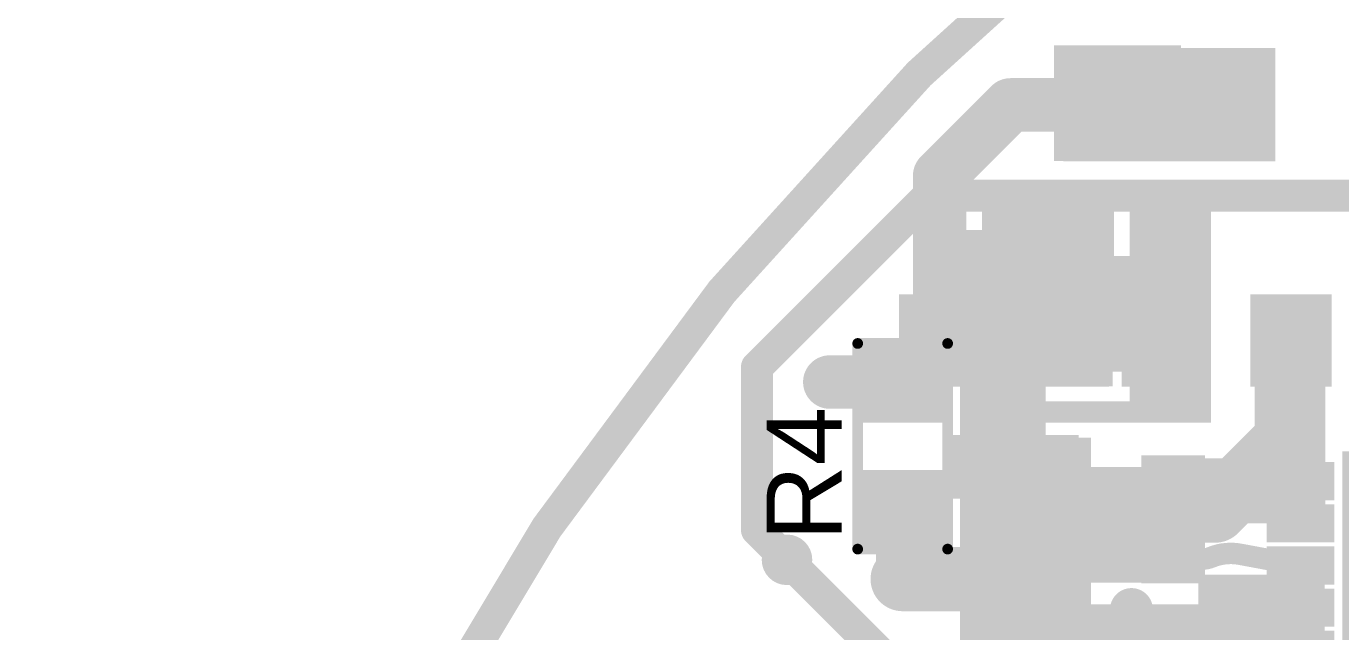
# Model space of a CAD drawing. Header units: millimetres. Extents: x -1.41 to 1.41, y -0.13 to 2.68.
# Drawn here: x -1.405 to -0.792, y 2.007 to 2.29 of the extents above; entities that cross this region are included whole.
import ezdxf

# ---------------------------------------------------------------- set-up
doc = ezdxf.new("R2010")
doc.units = ezdxf.units.MM
doc.header["$MEASUREMENT"] = 0
for name, color, linetype in [('BottomLayer', 5, 'Continuous'), ('BottomPaste', 16, 'Continuous'), ('BottomSolder', 6, 'Continuous'), ('Mechanical2', 216, 'Continuous'), ('TopLayer', 1, 'Continuous'), ('TopOverlay', 2, 'Continuous'), ('TopPaste', 8, 'Continuous'), ('TopSolder', 216, 'Continuous'), ('ViaHoleLayer', 16, 'Continuous')]:
    doc.layers.add(name, color=color, linetype=linetype)
doc.styles.add('Arial', font='', dxfattribs={"height": 0.2})
doc.styles.get('Arial').set_extended_font_data('Arial')

# ---------------------------------------------------------------- blocks, each defined once
blk = doc.blocks.new('CAP_0402_B_82')
at = {"layer": 'BottomLayer'}
for points in [[(-0.0095, 0.0125), (-0.0095, -0.0125), (-0.0275, -0.0125), (-0.0275, 0.0125)], [(0.0275, 0.0125), (0.0275, -0.0125), (0.0095, -0.0125), (0.0095, 0.0125)]]:
    blk.add_hatch(color=5, dxfattribs=at).paths.add_polyline_path(points)
at = {"layer": 'BottomPaste'}
for points in [[(-0.0095, 0.0125), (-0.0095, -0.0125), (-0.0275, -0.0125), (-0.0275, 0.0125)], [(0.0275, 0.0125), (0.0275, -0.0125), (0.0095, -0.0125), (0.0095, 0.0125)]]:
    blk.add_hatch(color=16, dxfattribs=at).paths.add_polyline_path(points)
at = {"layer": 'BottomSolder'}
for points in [[(-0.00714, 0.01486), (-0.00714, -0.01486), (-0.02986, -0.01486), (-0.02986, 0.01486)], [(0.02986, 0.01486), (0.02986, -0.01486), (0.00714, -0.01486), (0.00714, 0.01486)]]:
    blk.add_hatch(color=6, dxfattribs=at).paths.add_polyline_path(points)
blk = doc.blocks.new('CAP_0402_B_101')
at = {"layer": 'BottomLayer'}
for points in [[(-0.0095, 0.0125), (-0.0095, -0.0125), (-0.0275, -0.0125), (-0.0275, 0.0125)], [(0.0275, 0.0125), (0.0275, -0.0125), (0.0095, -0.0125), (0.0095, 0.0125)]]:
    blk.add_hatch(color=5, dxfattribs=at).paths.add_polyline_path(points)
at = {"layer": 'BottomPaste'}
for points in [[(-0.0095, 0.0125), (-0.0095, -0.0125), (-0.0275, -0.0125), (-0.0275, 0.0125)], [(0.0275, 0.0125), (0.0275, -0.0125), (0.0095, -0.0125), (0.0095, 0.0125)]]:
    blk.add_hatch(color=16, dxfattribs=at).paths.add_polyline_path(points)
at = {"layer": 'BottomSolder'}
for points in [[(-0.00714, 0.01486), (-0.00714, -0.01486), (-0.02986, -0.01486), (-0.02986, 0.01486)], [(0.02986, 0.01486), (0.02986, -0.01486), (0.00714, -0.01486), (0.00714, 0.01486)]]:
    blk.add_hatch(color=6, dxfattribs=at).paths.add_polyline_path(points)
blk = doc.blocks.new('CAP_0402_B_105')
at = {"layer": 'BottomLayer'}
for points in [[(-0.0095, 0.0125), (-0.0095, -0.0125), (-0.0275, -0.0125), (-0.0275, 0.0125)], [(0.0275, 0.0125), (0.0275, -0.0125), (0.0095, -0.0125), (0.0095, 0.0125)]]:
    blk.add_hatch(color=5, dxfattribs=at).paths.add_polyline_path(points)
at = {"layer": 'BottomPaste'}
for points in [[(-0.0095, 0.0125), (-0.0095, -0.0125), (-0.0275, -0.0125), (-0.0275, 0.0125)], [(0.0275, 0.0125), (0.0275, -0.0125), (0.0095, -0.0125), (0.0095, 0.0125)]]:
    blk.add_hatch(color=16, dxfattribs=at).paths.add_polyline_path(points)
at = {"layer": 'BottomSolder'}
for points in [[(-0.00714, 0.01486), (-0.00714, -0.01486), (-0.02986, -0.01486), (-0.02986, 0.01486)], [(0.02986, 0.01486), (0.02986, -0.01486), (0.00714, -0.01486), (0.00714, 0.01486)]]:
    blk.add_hatch(color=6, dxfattribs=at).paths.add_polyline_path(points)
blk = doc.blocks.new('RES0603_137')
at = {"layer": 'TopLayer'}
for points in [[(-0.015, 0.0175), (-0.015, -0.0175), (-0.045, -0.0175), (-0.045, 0.0175)], [(0.045, 0.0175), (0.045, -0.0175), (0.015, -0.0175), (0.015, 0.0175)]]:
    blk.add_hatch(color=1, dxfattribs=at).paths.add_polyline_path(points)
at = {"layer": 'TopPaste'}
for points in [[(-0.015, 0.0175), (-0.015, -0.0175), (-0.045, -0.0175), (-0.045, 0.0175)], [(0.045, 0.0175), (0.045, -0.0175), (0.015, -0.0175), (0.015, 0.0175)]]:
    blk.add_hatch(color=8, dxfattribs=at).paths.add_polyline_path(points)
at = {"layer": 'TopSolder'}
for points in [[(-0.011, 0.0215), (-0.011, -0.0215), (-0.049, -0.0215), (-0.049, 0.0215)], [(0.049, 0.0215), (0.049, -0.0215), (0.011, -0.0215), (0.011, 0.0215)]]:
    blk.add_hatch(color=216, dxfattribs=at).paths.add_polyline_path(points)
at = {"layer": 'TopOverlay', "const_width": 0.005}
for points in [[(0.048, 0.021), (-0.048, 0.021)], [(-0.048, -0.021), (-0.048, 0.021)], [(0.048, -0.021), (0.048, 0.021)], [(0.048, -0.021), (-0.048, -0.021)]]:
    blk.add_lwpolyline(points, dxfattribs=at)
at = {"layer": 'TopOverlay', "const_width": 0.0025}
for points in [[(-0.04925, 0.021, 1), (-0.04675, 0.021, 1)], [(-0.04925, 0.021, 1), (-0.04675, 0.021, 1)], [(0.04675, 0.021, 1), (0.04925, 0.021, 1)], [(0.04675, 0.021, 1), (0.04925, 0.021, 1)], [(-0.04925, -0.021, 1), (-0.04675, -0.021, 1)], [(-0.04925, -0.021, 1), (-0.04675, -0.021, 1)], [(0.04675, -0.021, 1), (0.04925, -0.021, 1)], [(0.04675, -0.021, 1), (0.04925, -0.021, 1)]]:
    blk.add_lwpolyline(points, format="xyb", close=True, dxfattribs=at)
blk = doc.blocks.new('RES0603_B_150')
at = {"layer": 'BottomLayer'}
for points in [[(-0.045, -0.0175), (-0.045, 0.0175), (-0.015, 0.0175), (-0.015, -0.0175)], [(0.015, -0.0175), (0.015, 0.0175), (0.045, 0.0175), (0.045, -0.0175)]]:
    blk.add_hatch(color=5, dxfattribs=at).paths.add_polyline_path(points)
at = {"layer": 'BottomPaste'}
for points in [[(-0.045, -0.0175), (-0.045, 0.0175), (-0.015, 0.0175), (-0.015, -0.0175)], [(0.015, -0.0175), (0.015, 0.0175), (0.045, 0.0175), (0.045, -0.0175)]]:
    blk.add_hatch(color=16, dxfattribs=at).paths.add_polyline_path(points)
at = {"layer": 'BottomSolder'}
for points in [[(-0.049, -0.0215), (-0.049, 0.0215), (-0.011, 0.0215), (-0.011, -0.0215)], [(0.011, -0.0215), (0.011, 0.0215), (0.049, 0.0215), (0.049, -0.0215)]]:
    blk.add_hatch(color=6, dxfattribs=at).paths.add_polyline_path(points)
blk = doc.blocks.new('RES0603_B_152')
at = {"layer": 'BottomLayer'}
for points in [[(-0.045, -0.0175), (-0.045, 0.0175), (-0.015, 0.0175), (-0.015, -0.0175)], [(0.015, -0.0175), (0.015, 0.0175), (0.045, 0.0175), (0.045, -0.0175)]]:
    blk.add_hatch(color=5, dxfattribs=at).paths.add_polyline_path(points)
at = {"layer": 'BottomPaste'}
for points in [[(-0.045, -0.0175), (-0.045, 0.0175), (-0.015, 0.0175), (-0.015, -0.0175)], [(0.015, -0.0175), (0.015, 0.0175), (0.045, 0.0175), (0.045, -0.0175)]]:
    blk.add_hatch(color=16, dxfattribs=at).paths.add_polyline_path(points)
at = {"layer": 'BottomSolder'}
for points in [[(-0.049, -0.0215), (-0.049, 0.0215), (-0.011, 0.0215), (-0.011, -0.0215)], [(0.011, -0.0215), (0.011, 0.0215), (0.049, 0.0215), (0.049, -0.0215)]]:
    blk.add_hatch(color=6, dxfattribs=at).paths.add_polyline_path(points)
blk = doc.blocks.new('750314597_159')
at = {"layer": 'TopLayer'}
for points in [[(-0.25512, 0.12146), (-0.20394, 0.12146), (-0.20394, 0.07539), (-0.25512, 0.07539)], [(0.20394, 0.12146), (0.25512, 0.12146), (0.25512, 0.07539), (0.20394, 0.07539)], [(-0.25512, 0.02303), (-0.20394, 0.02303), (-0.20394, -0.02303), (-0.25512, -0.02303)], [(0.20394, 0.02303), (0.25512, 0.02303), (0.25512, -0.02303), (0.20394, -0.02303)], [(-0.25512, -0.07539), (-0.20394, -0.07539), (-0.20394, -0.12146), (-0.25512, -0.12146)], [(0.20394, -0.07539), (0.25512, -0.07539), (0.25512, -0.12146), (0.20394, -0.12146)]]:
    blk.add_hatch(color=1, dxfattribs=at).paths.add_polyline_path(points)
at = {"layer": 'TopPaste'}
for points in [[(-0.25512, 0.12146), (-0.20394, 0.12146), (-0.20394, 0.07539), (-0.25512, 0.07539)], [(0.20394, 0.12146), (0.25512, 0.12146), (0.25512, 0.07539), (0.20394, 0.07539)], [(-0.25512, 0.02303), (-0.20394, 0.02303), (-0.20394, -0.02303), (-0.25512, -0.02303)], [(0.20394, 0.02303), (0.25512, 0.02303), (0.25512, -0.02303), (0.20394, -0.02303)], [(-0.25512, -0.07539), (-0.20394, -0.07539), (-0.20394, -0.12146), (-0.25512, -0.12146)], [(0.20394, -0.07539), (0.25512, -0.07539), (0.25512, -0.12146), (0.20394, -0.12146)]]:
    blk.add_hatch(color=8, dxfattribs=at).paths.add_polyline_path(points)
at = {"layer": 'TopSolder'}
for points in [[(-0.25912, 0.12546), (-0.19994, 0.12546), (-0.19994, 0.07139), (-0.25912, 0.07139)], [(0.19994, 0.12546), (0.25912, 0.12546), (0.25912, 0.07139), (0.19994, 0.07139)], [(-0.25912, 0.02703), (-0.19994, 0.02703), (-0.19994, -0.02703), (-0.25912, -0.02703)], [(0.19994, 0.02703), (0.25912, 0.02703), (0.25912, -0.02703), (0.19994, -0.02703)], [(-0.25912, -0.07139), (-0.19994, -0.07139), (-0.19994, -0.12546), (-0.25912, -0.12546)], [(0.19994, -0.07139), (0.25912, -0.07139), (0.25912, -0.12546), (0.19994, -0.12546)]]:
    blk.add_hatch(color=216, dxfattribs=at).paths.add_polyline_path(points)
at = {"layer": 'TopOverlay', "const_width": 0.005}
for points in [[(0.163, 0.194), (-0.155, 0.194)], [(0.163, -0.194), (-0.155, -0.194)]]:
    blk.add_lwpolyline(points, dxfattribs=at)
at = {"layer": 'TopOverlay'}
for points, const_width in [([(-0.15625, 0.194, 1), (-0.15375, 0.194, 1)], 0.0025), ([(0.16175, 0.194, 1), (0.16425, 0.194, 1)], 0.0025), ([(0.228, 0.138, 1), (0.218, 0.138, 1)], 0.01), ([(0.2155, 0.138, 1), (0.2205, 0.138, 1)], 0.005), ([(0.2255, 0.138, 1), (0.2305, 0.138, 1)], 0.005), ([(-0.15625, -0.194, 1), (-0.15375, -0.194, 1)], 0.0025), ([(0.16175, -0.194, 1), (0.16425, -0.194, 1)], 0.0025)]:
    blk.add_lwpolyline(points, format="xyb", close=True, dxfattribs=dict(at, const_width=const_width))
blk = doc.blocks.new('LM5160ADNTR_B_160')
at = {"layer": 'BottomLayer'}
for points in [[(-0.05118, 0.05906), (0.05118, 0.05906), (0.05118, -0.05906), (-0.05118, -0.05906)], [(-0.08661, 0.05413), (-0.06299, 0.05413), (-0.06299, 0.04429), (-0.08661, 0.04429)], [(0.06299, 0.05413), (0.08661, 0.05413), (0.08661, 0.04429), (0.06299, 0.04429)], [(-0.08661, 0.03445), (-0.06299, 0.03445), (-0.06299, 0.02461), (-0.08661, 0.02461)], [(0.06299, 0.03445), (0.08661, 0.03445), (0.08661, 0.02461), (0.06299, 0.02461)], [(-0.08661, 0.01476), (-0.06299, 0.01476), (-0.06299, 0.00492), (-0.08661, 0.00492)], [(0.06299, 0.01476), (0.08661, 0.01476), (0.08661, 0.00492), (0.06299, 0.00492)], [(-0.08661, -0.00492), (-0.06299, -0.00492), (-0.06299, -0.01476), (-0.08661, -0.01476)], [(0.06299, -0.00492), (0.08661, -0.00492), (0.08661, -0.01476), (0.06299, -0.01476)], [(-0.08661, -0.02461), (-0.06299, -0.02461), (-0.06299, -0.03445), (-0.08661, -0.03445)], [(0.06299, -0.02461), (0.08661, -0.02461), (0.08661, -0.03445), (0.06299, -0.03445)], [(-0.08661, -0.04429), (-0.06299, -0.04429), (-0.06299, -0.05413), (-0.08661, -0.05413)], [(0.06299, -0.04429), (0.08661, -0.04429), (0.08661, -0.05413), (0.06299, -0.05413)]]:
    blk.add_hatch(color=5, dxfattribs=at).paths.add_polyline_path(points)
at = {"layer": 'BottomPaste'}
for points in [[(-0.05118, 0.05906), (0.05118, 0.05906), (0.05118, -0.05906), (-0.05118, -0.05906)], [(-0.08661, 0.05413), (-0.06299, 0.05413), (-0.06299, 0.04429), (-0.08661, 0.04429)], [(0.06299, 0.05413), (0.08661, 0.05413), (0.08661, 0.04429), (0.06299, 0.04429)], [(-0.08661, 0.03445), (-0.06299, 0.03445), (-0.06299, 0.02461), (-0.08661, 0.02461)], [(0.06299, 0.03445), (0.08661, 0.03445), (0.08661, 0.02461), (0.06299, 0.02461)], [(-0.08661, 0.01476), (-0.06299, 0.01476), (-0.06299, 0.00492), (-0.08661, 0.00492)], [(0.06299, 0.01476), (0.08661, 0.01476), (0.08661, 0.00492), (0.06299, 0.00492)], [(-0.08661, -0.00492), (-0.06299, -0.00492), (-0.06299, -0.01476), (-0.08661, -0.01476)], [(0.06299, -0.00492), (0.08661, -0.00492), (0.08661, -0.01476), (0.06299, -0.01476)], [(-0.08661, -0.02461), (-0.06299, -0.02461), (-0.06299, -0.03445), (-0.08661, -0.03445)], [(0.06299, -0.02461), (0.08661, -0.02461), (0.08661, -0.03445), (0.06299, -0.03445)], [(-0.08661, -0.04429), (-0.06299, -0.04429), (-0.06299, -0.05413), (-0.08661, -0.05413)], [(0.06299, -0.04429), (0.08661, -0.04429), (0.08661, -0.05413), (0.06299, -0.05413)]]:
    blk.add_hatch(color=16, dxfattribs=at).paths.add_polyline_path(points)
at = {"layer": 'BottomSolder'}
for points in [[(-0.05518, 0.06306), (0.05518, 0.06306), (0.05518, -0.06306), (-0.05518, -0.06306)], [(-0.09061, 0.05813), (-0.05899, 0.05813), (-0.05899, 0.04029), (-0.09061, 0.04029)], [(0.05899, 0.05813), (0.09061, 0.05813), (0.09061, 0.04029), (0.05899, 0.04029)], [(-0.09061, 0.03845), (-0.05899, 0.03845), (-0.05899, 0.02061), (-0.09061, 0.02061)], [(0.05899, 0.03845), (0.09061, 0.03845), (0.09061, 0.02061), (0.05899, 0.02061)], [(-0.09061, 0.01876), (-0.05899, 0.01876), (-0.05899, 0.00092), (-0.09061, 0.00092)], [(0.05899, 0.01876), (0.09061, 0.01876), (0.09061, 0.00092), (0.05899, 0.00092)], [(-0.09061, -0.00092), (-0.05899, -0.00092), (-0.05899, -0.01876), (-0.09061, -0.01876)], [(0.05899, -0.00092), (0.09061, -0.00092), (0.09061, -0.01876), (0.05899, -0.01876)], [(-0.09061, -0.02061), (-0.05899, -0.02061), (-0.05899, -0.03845), (-0.09061, -0.03845)], [(0.05899, -0.02061), (0.09061, -0.02061), (0.09061, -0.03845), (0.05899, -0.03845)], [(-0.09061, -0.04029), (-0.05899, -0.04029), (-0.05899, -0.05813), (-0.09061, -0.05813)], [(0.05899, -0.04029), (0.09061, -0.04029), (0.09061, -0.05813), (0.05899, -0.05813)]]:
    blk.add_hatch(color=6, dxfattribs=at).paths.add_polyline_path(points)

msp = doc.modelspace()

# ---------------------------------------------------------------- hatches: boundary and pattern name
at = {"layer": 'BottomLayer'}
h = msp.add_hatch(color=5, dxfattribs=at)
edge = h.paths.add_edge_path()
edge.add_arc((-0.84271, 2.25337), 0.01181, 0, 360)
for points in [[(-0.959, 2.167), (-0.898, 2.167), (-0.898, 2.21), (-0.959, 2.21)], [(-0.89, 2.105), (-0.852, 2.105), (-0.852, 2.211), (-0.89, 2.211)], [(-0.939, 2.122), (-0.898, 2.122), (-0.898, 2.209), (-0.939, 2.209)], [(-0.83171, 2.07774), (-0.79871, 2.07774), (-0.79871, 2.16137), (-0.83171, 2.16137)], [(-0.945, 1.908), (-0.908, 1.908), (-0.908, 2.098), (-0.945, 2.098)], [(-0.882, 2.058), (-0.79871, 2.058), (-0.79871, 2.08837), (-0.882, 2.08837)]]:
    msp.add_hatch(color=5, dxfattribs=at).paths.add_polyline_path(points)
h = msp.add_hatch(color=5, dxfattribs=at)
edge = h.paths.add_edge_path()
edge.add_arc((-0.94631, 2.18269), 0.01181, 0, 360)
h = msp.add_hatch(color=5, dxfattribs=at)
edge = h.paths.add_edge_path()
edge.add_arc((-1.03, 2.124), 0.01181, 0, 360)
h = msp.add_hatch(color=5, dxfattribs=at)
edge = h.paths.add_edge_path()
edge.add_arc((-0.81471, 2.09937), 0.01181, 0, 360)
h = msp.add_hatch(color=5, dxfattribs=at)
edge = h.paths.add_edge_path()
edge.add_arc((-1.05, 2.041), 0.01181, 0, 360)
h = msp.add_hatch(color=5, dxfattribs=at)
edge = h.paths.add_edge_path()
edge.add_arc((-0.996, 2.032), 0.01181, 0, 360)
h = msp.add_hatch(color=5, dxfattribs=at)
edge = h.paths.add_edge_path()
edge.add_arc((-0.84289, 2.02018), 0.01181, 0, 360)
at = {"layer": 'BottomSolder'}
h = msp.add_hatch(color=6, dxfattribs=at)
edge = h.paths.add_edge_path()
edge.add_arc((-0.84271, 2.25337), 0.00591, 0, 360)
h = msp.add_hatch(color=6, dxfattribs=at)
edge = h.paths.add_edge_path()
edge.add_arc((-0.94631, 2.18269), 0.00591, 0, 360)
h = msp.add_hatch(color=6, dxfattribs=at)
edge = h.paths.add_edge_path()
edge.add_arc((-1.03, 2.124), 0.00591, 0, 360)
h = msp.add_hatch(color=6, dxfattribs=at)
edge = h.paths.add_edge_path()
edge.add_arc((-0.81471, 2.09937), 0.00591, 0, 360)
h = msp.add_hatch(color=6, dxfattribs=at)
edge = h.paths.add_edge_path()
edge.add_arc((-1.05, 2.041), 0.00591, 0, 360)
h = msp.add_hatch(color=6, dxfattribs=at)
edge = h.paths.add_edge_path()
edge.add_arc((-0.996, 2.032), 0.00591, 0, 360)
h = msp.add_hatch(color=6, dxfattribs=at)
edge = h.paths.add_edge_path()
edge.add_arc((-0.84289, 2.02018), 0.00591, 0, 360)
at = {"layer": 'TopLayer'}
for points in [[(-0.921, 2.227), (-0.822, 2.227), (-0.822, 2.28), (-0.921, 2.28)], [(-0.969, 2.148), (-0.929, 2.148), (-0.929, 2.195), (-0.969, 2.195)], [(-0.858, 2.003), (-0.799, 2.003), (-0.799, 2.034), (-0.858, 2.034)], [(-0.909, 1.901), (-0.799, 1.901), (-0.799, 2.02018), (-0.909, 2.02018)]]:
    msp.add_hatch(color=1, dxfattribs=at).paths.add_polyline_path(points)
h = msp.add_hatch(color=1, dxfattribs=at)
edge = h.paths.add_edge_path()
edge.add_arc((-0.84271, 2.25337), 0.01181, 0, 360)
h = msp.add_hatch(color=1, dxfattribs=at)
edge = h.paths.add_edge_path()
edge.add_arc((-0.94631, 2.18269), 0.01181, 0, 360)
h = msp.add_hatch(color=1, dxfattribs=at)
edge = h.paths.add_edge_path()
edge.add_arc((-1.03, 2.124), 0.01181, 0, 360)
h = msp.add_hatch(color=1, dxfattribs=at)
edge = h.paths.add_edge_path()
edge.add_arc((-0.81471, 2.09937), 0.01181, 0, 360)
h = msp.add_hatch(color=1, dxfattribs=at)
edge = h.paths.add_edge_path()
edge.add_arc((-1.05, 2.041), 0.01181, 0, 360)
h = msp.add_hatch(color=1, dxfattribs=at)
edge = h.paths.add_edge_path()
edge.add_arc((-0.996, 2.032), 0.01181, 0, 360)
h = msp.add_hatch(color=1, dxfattribs=at)
edge = h.paths.add_edge_path()
edge.add_arc((-0.84289, 2.02018), 0.01181, 0, 360)
at = {"layer": 'TopSolder'}
h = msp.add_hatch(color=216, dxfattribs=at)
edge = h.paths.add_edge_path()
edge.add_arc((-0.84271, 2.25337), 0.00591, 0, 360)
h = msp.add_hatch(color=216, dxfattribs=at)
edge = h.paths.add_edge_path()
edge.add_arc((-0.94631, 2.18269), 0.00591, 0, 360)
h = msp.add_hatch(color=216, dxfattribs=at)
edge = h.paths.add_edge_path()
edge.add_arc((-1.03, 2.124), 0.00591, 0, 360)
h = msp.add_hatch(color=216, dxfattribs=at)
edge = h.paths.add_edge_path()
edge.add_arc((-0.81471, 2.09937), 0.00591, 0, 360)
h = msp.add_hatch(color=216, dxfattribs=at)
edge = h.paths.add_edge_path()
edge.add_arc((-1.05, 2.041), 0.00591, 0, 360)
h = msp.add_hatch(color=216, dxfattribs=at)
edge = h.paths.add_edge_path()
edge.add_arc((-0.996, 2.032), 0.00591, 0, 360)
h = msp.add_hatch(color=216, dxfattribs=at)
edge = h.paths.add_edge_path()
edge.add_arc((-0.84289, 2.02018), 0.00591, 0, 360)
at = {"layer": 'ViaHoleLayer'}
h = msp.add_hatch(color=16, dxfattribs=at)
edge = h.paths.add_edge_path()
edge.add_arc((-0.84271, 2.25337), 0.00591, 0, 360)
h = msp.add_hatch(color=16, dxfattribs=at)
edge = h.paths.add_edge_path()
edge.add_arc((-0.94631, 2.18269), 0.00591, 0, 360)
h = msp.add_hatch(color=16, dxfattribs=at)
edge = h.paths.add_edge_path()
edge.add_arc((-1.03, 2.124), 0.00591, 0, 360)
h = msp.add_hatch(color=16, dxfattribs=at)
edge = h.paths.add_edge_path()
edge.add_arc((-0.81471, 2.09937), 0.00591, 0, 360)
h = msp.add_hatch(color=16, dxfattribs=at)
edge = h.paths.add_edge_path()
edge.add_arc((-1.05, 2.041), 0.00591, 0, 360)
h = msp.add_hatch(color=16, dxfattribs=at)
edge = h.paths.add_edge_path()
edge.add_arc((-0.996, 2.032), 0.00591, 0, 360)
h = msp.add_hatch(color=16, dxfattribs=at)
edge = h.paths.add_edge_path()
edge.add_arc((-0.84289, 2.02018), 0.00591, 0, 360)

# ---------------------------------------------------------------- linework, layer by layer
at = {"layer": 'BottomLayer'}
for points, const_width in [([(-0.97871, 2.22037), (-0.94571, 2.25337)], 0.025), ([(-0.94571, 2.25337), (-0.84271, 2.25337)], 0.025), ([(-0.97871, 2.14337), (-0.97871, 2.22037)], 0.025), ([(-0.87171, 2.14337), (-0.87171, 2.19337)], 0.01), ([(-0.87427, 2.14082), (-0.87171, 2.14337)], 0.01), ([(-0.87427, 2.11673), (-0.87427, 2.14082)], 0.01), ([(-0.881, 2.11), (-0.87427, 2.11673)], 0.01), ([(-0.95927, 2.10414), (-0.95341, 2.11)], 0.01), ([(-0.95341, 2.11), (-0.881, 2.11)], 0.01), ([(-0.95927, 2.08731), (-0.95927, 2.10414)], 0.01), ([(-0.96221, 2.08437), (-0.95927, 2.08731)], 0.01), ([(-1.05, 2.041), (-0.9935, 1.9845)], 0.015), ([(-0.996, 2.032), (-0.934, 2.032)], 0.03), ([(-0.86971, 2.04137), (-0.86571, 2.04137)], 0.01), ([(-0.86971, 2.03837), (-0.86828, 2.03945)], 0.01), ([(-0.86828, 2.03945), (-0.86571, 2.04137)], 0.01), ([(-0.86571, 2.04137), (-0.8559, 2.04137)], 0.01), ([(-0.83855, 2.0436), (-0.81032, 2.03837)], 0.01), ([(-0.845, 2.018), (-0.84289, 2.02018)], 0.008), ([(-0.84334, 2.01869), (-0.81032, 2.01869)], 0.01)]:
    msp.add_lwpolyline(points, dxfattribs=dict(at, const_width=const_width))
for points, const_width in [([(-0.95196, 2.25337, 1), (-0.93946, 2.25337, 1)], 0.0125), ([(-0.95196, 2.25337, 1), (-0.93946, 2.25337, 1)], 0.0125), ([(-0.84896, 2.25337, 1), (-0.83646, 2.25337, 1)], 0.0125), ([(-0.98496, 2.22037, 1), (-0.97246, 2.22037, 1)], 0.0125), ([(-0.98496, 2.22037, 1), (-0.97246, 2.22037, 1)], 0.0125), ([(-0.87421, 2.19337, 1), (-0.86921, 2.19337, 1)], 0.005), ([(-0.98496, 2.14337, 1), (-0.97246, 2.14337, 1)], 0.0125), ([(-0.87421, 2.14337, 1), (-0.86921, 2.14337, 1)], 0.005), ([(-0.87421, 2.14337, 1), (-0.86921, 2.14337, 1)], 0.005), ([(-0.87677, 2.14082, 1), (-0.87177, 2.14082, 1)], 0.005), ([(-0.87677, 2.14082, 1), (-0.87177, 2.14082, 1)], 0.005), ([(-0.87677, 2.11673, 1), (-0.87177, 2.11673, 1)], 0.005), ([(-0.87677, 2.11673, 1), (-0.87177, 2.11673, 1)], 0.005), ([(-0.95591, 2.11, 1), (-0.95091, 2.11, 1)], 0.005), ([(-0.95591, 2.11, 1), (-0.95091, 2.11, 1)], 0.005), ([(-0.8835, 2.11, 1), (-0.8785, 2.11, 1)], 0.005), ([(-0.8835, 2.11, 1), (-0.8785, 2.11, 1)], 0.005), ([(-0.96177, 2.10414, 1), (-0.95677, 2.10414, 1)], 0.005), ([(-0.96177, 2.10414, 1), (-0.95677, 2.10414, 1)], 0.005), ([(-0.96471, 2.08437, 1), (-0.95971, 2.08437, 1)], 0.005), ([(-0.96177, 2.08731, 1), (-0.95677, 2.08731, 1)], 0.005), ([(-0.96177, 2.08731, 1), (-0.95677, 2.08731, 1)], 0.005), ([(-1.05375, 2.041, 1), (-1.04625, 2.041, 1)], 0.0075), ([(-1.0035, 2.032, 1), (-0.9885, 2.032, 1)], 0.015), ([(-0.9415, 2.032, 1), (-0.9265, 2.032, 1)], 0.015), ([(-0.87221, 2.04137, 1), (-0.86721, 2.04137, 1)], 0.005), ([(-0.87077, 2.03945, 1), (-0.86577, 2.03945, 1)], 0.005), ([(-0.87077, 2.03945, 1), (-0.86577, 2.03945, 1)], 0.005), ([(-0.86821, 2.04137, 1), (-0.86321, 2.04137, 1)], 0.005), ([(-0.86821, 2.04137, 1), (-0.86321, 2.04137, 1)], 0.005), ([(-0.86821, 2.04137, 1), (-0.86321, 2.04137, 1)], 0.005), ([(-0.8584, 2.04137, 1), (-0.8534, 2.04137, 1)], 0.005), ([(-0.8584, 2.04137, 1), (-0.8534, 2.04137, 1)], 0.005), ([(-0.85461, 2.04213, 1), (-0.84961, 2.04213, 1)], 0.005), ([(-0.85461, 2.04213, 1), (-0.84961, 2.04213, 1)], 0.005), ([(-0.84551, 2.04399, 1), (-0.84051, 2.04399, 1)], 0.005), ([(-0.84551, 2.04399, 1), (-0.84051, 2.04399, 1)], 0.005), ([(-0.84105, 2.0436, 1), (-0.83605, 2.0436, 1)], 0.005), ([(-0.84105, 2.0436, 1), (-0.83605, 2.0436, 1)], 0.005), ([(-0.87221, 2.03837, 1), (-0.86721, 2.03837, 1)], 0.005), ([(-0.81282, 2.03837, 1), (-0.80782, 2.03837, 1)], 0.005), ([(-0.847, 2.018, 1), (-0.843, 2.018, 1)], 0.004), ([(-0.847, 2.018, 1), (-0.843, 2.018, 1)], 0.004), ([(-0.84584, 2.01869, 1), (-0.84084, 2.01869, 1)], 0.005), ([(-0.84534, 2.01869, 1), (-0.84134, 2.01869, 1)], 0.004), ([(-0.84489, 2.02018, 1), (-0.84089, 2.02018, 1)], 0.004), ([(-0.81282, 2.01869, 1), (-0.80782, 2.01869, 1)], 0.005)]:
    msp.add_lwpolyline(points, format="xyb", close=True, dxfattribs=dict(at, const_width=const_width))
for points, const_width in [([(-0.85211, 2.04213, -0.097382), (-0.8559, 2.04137)], 0.01), ([(-0.85211, 2.04213, -0.098548), (-0.84301, 2.04399)], 0.01), ([(-0.84301, 2.04399, -0.047033), (-0.83855, 2.0436)], 0.01), ([(-0.845, 2.018, -0.198912), (-0.84334, 2.01869)], 0.008)]:
    msp.add_lwpolyline(points, format="xyb", dxfattribs=dict(at, const_width=const_width))
at = {"layer": 'Mechanical2', "const_width": 0.015}
msp.add_lwpolyline([(1.39764, 1.27953, 1), (-1.39764, 1.27953, 1)], format="xyb", close=True, dxfattribs=at)
at = {"layer": 'TopLayer'}
for points, const_width in [([(-0.89517, 2.25368), (-0.84303, 2.25368)], 0.03), ([(-0.89571, 2.25422), (-0.89517, 2.25368)], 0.022), ([(-0.84303, 2.25368), (-0.84271, 2.25337)], 0.022), ([(-1.064, 2.131), (-0.984, 2.211)], 0.015), ([(-0.984, 2.211), (-0.676, 2.211)], 0.015), ([(-0.94931, 1.88569), (-0.94931, 2.172)], 0.04), ([(-1.064, 2.055), (-1.064, 2.131)], 0.015), ([(-1.03, 2.124), (-0.997, 2.124)], 0.025), ([(-0.996, 2.1215), (-0.991, 2.1265)], 0.025), ([(-0.999, 2.1215), (-0.996, 2.1215)], 0.025), ([(-0.85008, 2.064), (-0.81471, 2.09937)], 0.03), ([(-0.996, 2.032), (-0.996, 2.064)], 0.025), ([(-0.89571, 2.05737), (-0.88908, 2.064)], 0.03), ([(-0.88908, 2.064), (-0.85008, 2.064)], 0.03), ([(-1.064, 2.055), (-1.05, 2.041)], 0.015)]:
    msp.add_lwpolyline(points, dxfattribs=dict(at, const_width=const_width))
for points, const_width in [([(-0.90267, 2.25368, 1), (-0.88767, 2.25368, 1)], 0.015), ([(-0.90121, 2.25422, 1), (-0.89021, 2.25422, 1)], 0.011), ([(-0.90067, 2.25368, 1), (-0.88967, 2.25368, 1)], 0.011), ([(-0.85053, 2.25368, 1), (-0.83553, 2.25368, 1)], 0.015), ([(-0.84853, 2.25368, 1), (-0.83753, 2.25368, 1)], 0.011), ([(-0.84821, 2.25337, 1), (-0.83721, 2.25337, 1)], 0.011), ([(-0.98775, 2.211, 1), (-0.98025, 2.211, 1)], 0.0075), ([(-0.98775, 2.211, 1), (-0.98025, 2.211, 1)], 0.0075), ([(-0.95931, 2.172, 1), (-0.93931, 2.172, 1)], 0.02), ([(-1.06775, 2.131, 1), (-1.06025, 2.131, 1)], 0.0075), ([(-1.06775, 2.131, 1), (-1.06025, 2.131, 1)], 0.0075), ([(-1.03625, 2.124, 1), (-1.02375, 2.124, 1)], 0.0125), ([(-1.00325, 2.124, 1), (-0.99075, 2.124, 1)], 0.0125), ([(-0.99725, 2.1265, 1), (-0.98475, 2.1265, 1)], 0.0125), ([(-1.00525, 2.1215, 1), (-0.99275, 2.1215, 1)], 0.0125), ([(-1.00225, 2.1215, 1), (-0.98975, 2.1215, 1)], 0.0125), ([(-1.00225, 2.1215, 1), (-0.98975, 2.1215, 1)], 0.0125), ([(-0.82221, 2.09937, 1), (-0.80721, 2.09937, 1)], 0.015), ([(-1.00225, 2.064, 1), (-0.98975, 2.064, 1)], 0.0125), ([(-0.89658, 2.064, 1), (-0.88158, 2.064, 1)], 0.015), ([(-0.89658, 2.064, 1), (-0.88158, 2.064, 1)], 0.015), ([(-0.85758, 2.064, 1), (-0.84258, 2.064, 1)], 0.015), ([(-0.85758, 2.064, 1), (-0.84258, 2.064, 1)], 0.015), ([(-0.90321, 2.05737, 1), (-0.88821, 2.05737, 1)], 0.015), ([(-1.06775, 2.055, 1), (-1.06025, 2.055, 1)], 0.0075), ([(-1.06775, 2.055, 1), (-1.06025, 2.055, 1)], 0.0075), ([(-1.05375, 2.041, 1), (-1.04625, 2.041, 1)], 0.0075), ([(-1.00225, 2.032, 1), (-0.98975, 2.032, 1)], 0.0125), ([(-0.88643, 2.00807, 1), (-0.88143, 2.00807, 1)], 0.005)]:
    msp.add_lwpolyline(points, format="xyb", close=True, dxfattribs=dict(at, const_width=const_width))
at = {"layer": 'TopLayer', "const_width": 0.01}
msp.add_lwpolyline([(-0.88931, 1.9951, -0.198912), (-0.88393, 2.00807)], format="xyb", dxfattribs=at)

# ---------------------------------------------------------------- block references
for name, p, rotation in [('750314597_159', (-0.66619, 2.1558), 180), ('CAP_0402_B_105', (-0.89021, 2.19337), 180), ('RES0603_137', (-0.996, 2.094), 270), ('CAP_0402_B_82', (-0.86971, 2.05987), 90), ('LM5160ADNTR_B_160', (-0.73552, 2.02853), 180)]:
    msp.add_blockref(name, p, dxfattribs=dict(rotation=rotation))
for name, p in [('RES0603_B_150', (-0.94871, 2.14337)), ('RES0603_B_152', (-0.84471, 2.14337)), ('CAP_0402_B_101', (-0.94371, 2.08437))]:
    msp.add_blockref(name, p)

# ---------------------------------------------------------------- texts
at = {"layer": 'TopOverlay', "style": 'Arial'}
msp.add_text('R4', height=0.035, rotation=90, dxfattribs=at).set_placement((-1.02451, 2.04984))

doc.saveas('drawing.dxf')
